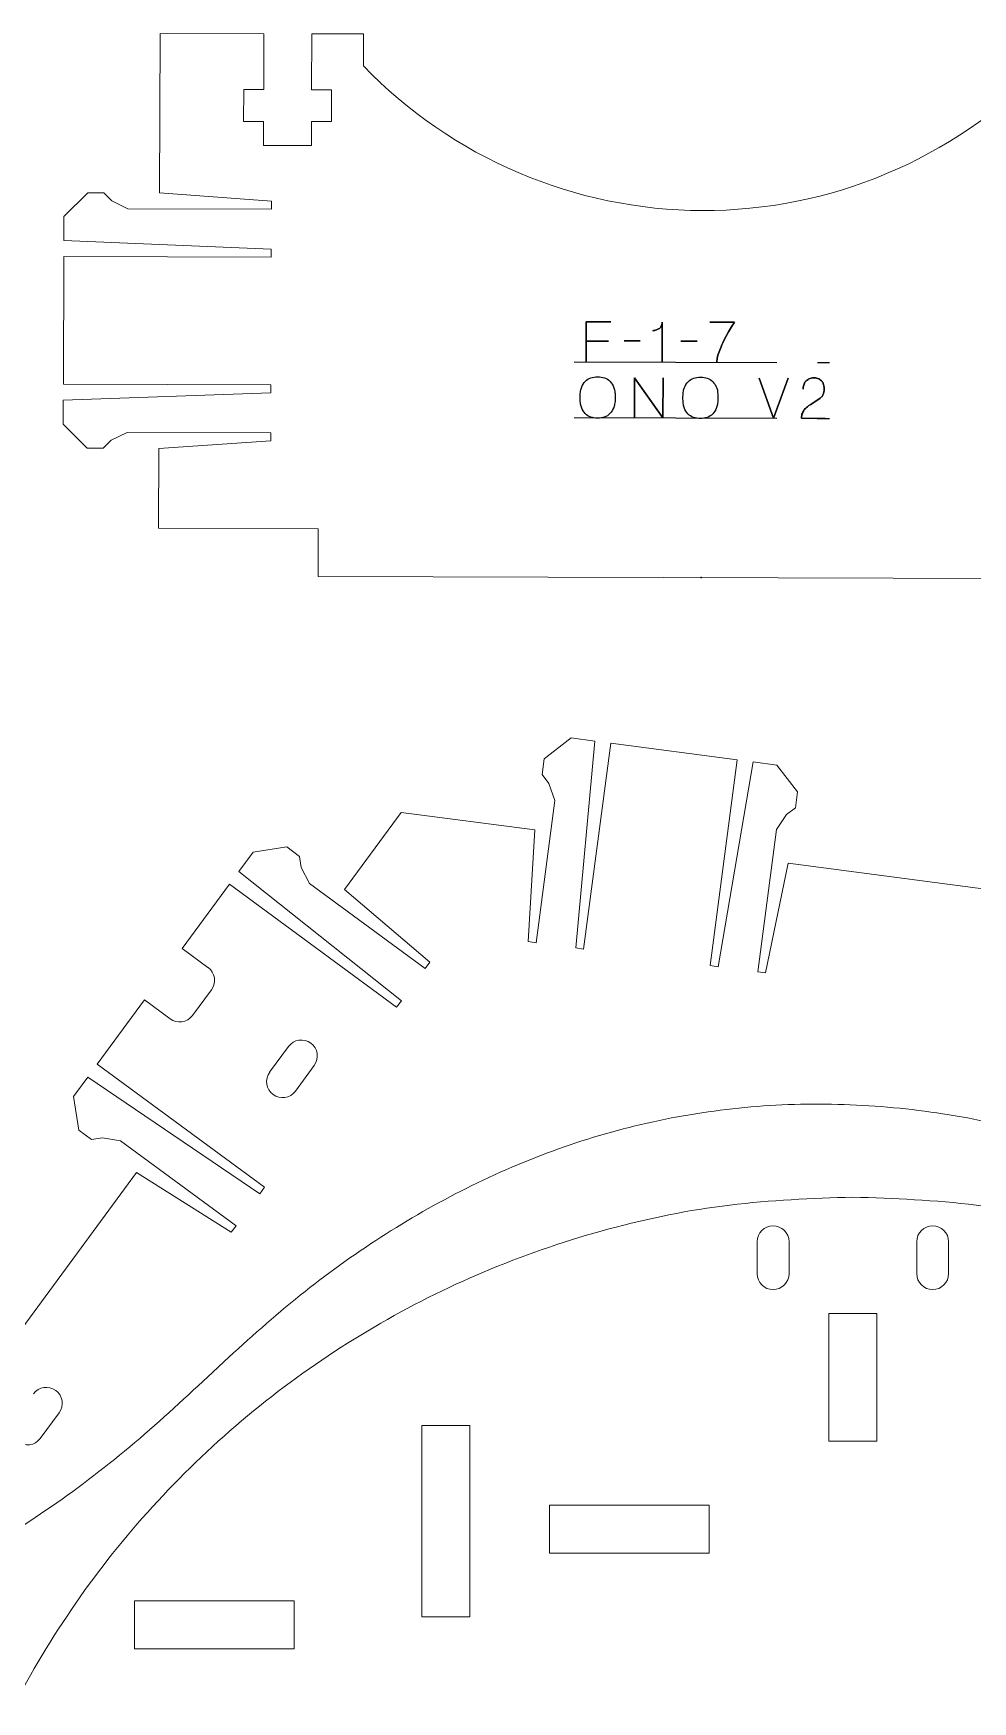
# Model space of a CAD drawing. Header units: millimetres. Extents: x 8 to 591, y 12 to 890.
# Drawn here: x 257.9 to 316.8, y 335 to 439.5 of the extents above; entities that cross this region are included whole.
import ezdxf

# ---------------------------------------------------------------- set-up
doc = ezdxf.new("R2010")
doc.units = ezdxf.units.MM
doc.header["$PDSIZE"] = -1
doc.linetypes.add('CENTERX2', pattern=[20.32, 12.7, -2.54, 2.54, -2.54])

msp = doc.modelspace()

# ---------------------------------------------------------------- linework, layer by layer
at = {"color": 7, "linetype": 'Continuous', "lineweight": 15}
for p, q in [((265.87, 439.47), (265.84, 429.47)), ((272.37, 439.45), (265.87, 439.47)), ((272.37, 439.45), (272.36, 435.95)), ((275.37, 439.44), (275.36, 435.94)), ((275.37, 439.44), (278.62, 439.43)), ((278.62, 439.43), (278.61, 437.43)), ((271.11, 435.95), (271.1, 433.95)), ((271.11, 435.95), (272.36, 435.95)), ((275.36, 435.94), (276.61, 435.94)), ((276.61, 435.94), (276.6, 433.94)), ((271.1, 433.95), (272.35, 433.95)), ((272.35, 433.95), (272.35, 432.45)), ((275.35, 433.94), (275.35, 432.44)), ((275.35, 433.94), (276.6, 433.94)), ((272.35, 432.45), (275.35, 432.44)), ((259.84, 427.99), (261.34, 429.48)), ((261.34, 429.48), (262.34, 429.48)), ((262.34, 429.48), (262.84, 428.98)), ((262.84, 428.98), (263.84, 428.47)), ((272.84, 428.95), (265.84, 429.47)), ((272.84, 428.45), (272.84, 428.95)), ((259.83, 426.49), (259.84, 427.99)), ((263.84, 428.47), (272.84, 428.45)), ((272.83, 425.95), (259.83, 426.49)), ((259.81, 417.49), (259.83, 425.49)), ((259.83, 425.49), (272.83, 425.45)), ((272.83, 425.45), (272.83, 425.95)), ((259.81, 417.49), (272.81, 417.45)), ((272.81, 417.45), (272.81, 416.95)), ((272.81, 416.95), (259.8, 416.49)), ((259.8, 416.49), (259.8, 414.99)), ((259.8, 414.99), (261.3, 413.48)), ((262.3, 413.48), (262.8, 413.98)), ((262.8, 413.98), (263.8, 414.47)), ((263.8, 414.47), (272.8, 414.45)), ((272.8, 413.95), (265.8, 413.47)), ((272.8, 414.45), (272.8, 413.95)), ((261.3, 413.48), (262.3, 413.48)), ((265.8, 413.47), (265.78, 408.47)), ((275.78, 408.44), (265.78, 408.47)), ((275.77, 405.44), (275.78, 408.44)), ((323.77, 405.31), (275.77, 405.44)), ((291.62, 395.33), (289.93, 394.03)), ((293.1, 395.13), (291.62, 395.33)), ((291.91, 382.18), (293.1, 395.13)), ((289.93, 394.03), (289.8, 393.04)), ((294.1, 395), (292.4, 382.11)), ((294.1, 395), (302.03, 393.96)), ((289.8, 393.04), (290.23, 392.48)), ((302.03, 393.96), (300.33, 381.07)), ((300.83, 381), (303.02, 393.83)), ((303.02, 393.83), (304.51, 393.63)), ((304.51, 393.63), (305.8, 391.95)), ((290.23, 392.48), (290.6, 391.42)), ((305.8, 391.95), (305.67, 390.96)), ((290.6, 391.42), (289.43, 382.5)), ((305.67, 390.96), (305.11, 390.53)), ((277.42, 385.84), (280.98, 390.67)), ((289.35, 389.57), (280.98, 390.67)), ((305.11, 390.53), (304.48, 389.6)), ((288.93, 382.57), (289.35, 389.57)), ((304.48, 389.6), (303.31, 380.68)), ((270.81, 386.97), (271.7, 388.18)), ((271.7, 388.18), (273.8, 388.5)), ((273.8, 388.5), (274.6, 387.91)), ((274.6, 387.91), (274.71, 387.21)), ((280.99, 378.87), (270.81, 386.97)), ((274.71, 387.21), (275.22, 386.22)), ((303.8, 380.61), (305.21, 387.49)), ((305.21, 387.49), (367.67, 379.27)), ((267.26, 382.14), (270.22, 386.17)), ((270.22, 386.17), (280.69, 378.47)), ((275.22, 386.22), (282.47, 380.89)), ((282.77, 381.29), (277.42, 385.84)), ((289.43, 382.5), (288.93, 382.57)), ((267.26, 382.14), (268.87, 380.95)), ((292.4, 382.11), (291.91, 382.18)), ((282.47, 380.89), (282.77, 381.29)), ((300.33, 381.07), (300.83, 381)), ((303.31, 380.68), (303.8, 380.61)), ((269.08, 379.56), (267.9, 377.94)), ((261.93, 374.89), (264.89, 378.92)), ((266.5, 377.73), (264.89, 378.92)), ((280.69, 378.47), (280.99, 378.87)), ((272.73, 374.39), (273.92, 376)), ((261.93, 374.89), (272.4, 367.19)), ((274.35, 373.21), (275.53, 374.82)), ((261.34, 374.08), (260.45, 372.87)), ((272.11, 366.78), (261.34, 374.08)), ((260.45, 372.87), (260.77, 370.77)), ((260.77, 370.77), (261.57, 370.18)), ((261.57, 370.18), (262.27, 370.29)), ((262.27, 370.29), (263.38, 370.1)), ((263.38, 370.1), (270.63, 364.77)), ((264.39, 368.11), (249.62, 348.01)), ((270.33, 364.37), (264.39, 368.11)), ((272.4, 367.19), (272.11, 366.78)), ((270.63, 364.77), (270.33, 364.37)), ((303.27, 363.77), (303.27, 361.77)), ((305.27, 361.77), (305.27, 363.77)), ((313.27, 361.77), (313.27, 363.77)), ((315.27, 363.77), (315.27, 361.77)), ((307.77, 359.27), (310.77, 359.27)), ((307.77, 351.27), (307.77, 359.27)), ((310.77, 351.27), (310.77, 359.27)), ((269.15, 355.58), (269.88, 356.27)), ((258.36, 351.45), (259.54, 353.06)), ((285.27, 352.27), (282.27, 352.27)), ((282.27, 352.27), (282.27, 340.27)), ((285.27, 340.27), (285.27, 352.27)), ((310.77, 351.27), (307.77, 351.27)), ((300.27, 347.27), (290.27, 347.27)), ((290.27, 347.27), (290.27, 344.27)), ((300.27, 344.27), (300.27, 347.27)), ((290.27, 344.27), (300.27, 344.27)), ((274.27, 341.27), (264.27, 341.27)), ((264.27, 341.27), (264.27, 338.27)), ((274.27, 338.27), (274.27, 341.27)), ((282.27, 340.27), (285.27, 340.27)), ((264.27, 338.27), (274.27, 338.27))]:
    msp.add_line(p, q, dxfattribs=at)
at = {"color": 7, "linetype": 'CENTERX2'}
for p, q in [((291.81, 418.9), (307.81, 418.85)), ((291.8, 415.4), (307.8, 415.35))]:
    msp.add_line(p, q, dxfattribs=at)
at = {"color": 7, "linetype": 'Continuous', "flags": 128}
for points in [[(292.56, 421.4), (294.11, 421.39), (294.11, 421.39), (292.57, 421.4), (292.57, 421.4), (292.56, 418.9), (292.56, 418.9), (292.57, 421.4)], [(297.33, 421.38), (297.33, 421.31), (297.31, 421.24), (297.29, 421.18), (297.26, 421.12), (297.23, 421.07), (297.19, 421.03), (297.15, 420.99), (297.1, 420.96), (297.05, 420.93), (297.01, 420.91), (296.96, 420.89), (296.91, 420.87), (296.86, 420.86), (296.82, 420.85), (296.78, 420.85), (296.74, 420.84), (296.74, 420.84), (296.78, 420.85), (296.82, 420.85), (296.86, 420.86), (296.91, 420.87), (296.96, 420.89), (297.01, 420.91), (297.05, 420.93), (297.1, 420.96), (297.15, 420.99), (297.19, 421.03), (297.23, 421.07), (297.26, 421.12), (297.29, 421.18), (297.31, 421.24), (297.33, 421.31), (297.33, 421.38), (297.33, 421.38), (297.32, 418.88), (297.32, 418.88), (297.33, 421.38)], [(300.74, 418.87), (300.75, 418.95), (300.76, 419.03), (300.77, 419.11), (300.79, 419.21), (300.82, 419.31), (300.85, 419.41), (300.89, 419.51), (300.93, 419.62), (300.97, 419.73), (301.01, 419.84), (301.06, 419.96), (301.12, 420.08), (301.23, 420.31), (301.35, 420.54), (301.47, 420.77), (301.6, 420.98), (301.66, 421.09), (301.72, 421.19), (301.79, 421.28), (301.85, 421.37), (301.85, 421.37), (300.3, 421.37), (300.3, 421.37), (301.85, 421.37), (301.85, 421.37), (301.79, 421.28), (301.72, 421.19), (301.66, 421.09), (301.6, 420.98), (301.47, 420.77), (301.35, 420.54), (301.23, 420.31), (301.12, 420.08), (301.06, 419.96), (301.01, 419.84), (300.97, 419.73), (300.93, 419.62), (300.89, 419.51), (300.85, 419.41), (300.82, 419.31), (300.79, 419.21), (300.77, 419.11), (300.76, 419.03), (300.75, 418.95), (300.74, 418.87)], [(292.56, 420.18), (293.97, 420.18), (293.97, 420.18), (292.56, 420.18)], [(295.95, 420.2), (294.94, 420.2), (294.94, 420.2), (295.95, 420.2)], [(299.51, 420.19), (298.5, 420.19), (298.5, 420.19), (299.51, 420.19)], [(293.28, 415.36), (293.16, 415.37), (293.05, 415.38), (292.95, 415.4), (292.85, 415.43), (292.75, 415.47), (292.66, 415.52), (292.58, 415.58), (292.5, 415.65), (292.43, 415.73), (292.37, 415.83), (292.31, 415.93), (292.26, 416.05), (292.24, 416.11), (292.23, 416.18), (292.21, 416.25), (292.2, 416.33), (292.19, 416.4), (292.18, 416.49), (292.18, 416.57), (292.18, 416.66), (292.18, 416.66), (292.18, 416.75), (292.18, 416.83), (292.19, 416.91), (292.2, 416.99), (292.21, 417.06), (292.23, 417.14), (292.25, 417.2), (292.27, 417.27), (292.31, 417.39), (292.37, 417.49), (292.43, 417.59), (292.5, 417.67), (292.58, 417.74), (292.67, 417.8), (292.76, 417.85), (292.85, 417.89), (292.96, 417.92), (293.06, 417.94), (293.17, 417.95), (293.28, 417.96), (293.28, 417.96), (293.4, 417.95), (293.5, 417.94), (293.61, 417.92), (293.71, 417.89), (293.81, 417.85), (293.9, 417.8), (293.98, 417.74), (294.06, 417.67), (294.13, 417.58), (294.19, 417.49), (294.25, 417.38), (294.3, 417.26), (294.32, 417.2), (294.33, 417.13), (294.35, 417.06), (294.36, 416.98), (294.37, 416.91), (294.38, 416.83), (294.38, 416.74), (294.38, 416.65), (294.38, 416.65), (294.38, 416.56), (294.37, 416.48), (294.37, 416.4), (294.36, 416.32), (294.34, 416.25), (294.33, 416.18), (294.31, 416.11), (294.29, 416.04), (294.24, 415.93), (294.19, 415.82), (294.13, 415.73), (294.05, 415.65), (293.97, 415.58), (293.89, 415.52), (293.8, 415.47), (293.7, 415.43), (293.6, 415.4), (293.5, 415.38), (293.39, 415.37)], [(293.28, 415.36), (293.16, 415.37), (293.05, 415.38), (292.95, 415.4), (292.85, 415.43), (292.75, 415.47), (292.66, 415.52), (292.58, 415.58), (292.5, 415.65), (292.43, 415.73), (292.37, 415.83), (292.31, 415.93), (292.26, 416.05), (292.24, 416.11), (292.23, 416.18), (292.21, 416.25), (292.2, 416.33), (292.19, 416.4), (292.18, 416.49), (292.18, 416.57), (292.18, 416.66), (292.18, 416.66), (292.18, 416.75), (292.18, 416.83), (292.19, 416.91), (292.2, 416.99), (292.21, 417.06), (292.23, 417.14), (292.25, 417.2), (292.27, 417.27), (292.31, 417.39), (292.37, 417.49), (292.43, 417.59), (292.5, 417.67), (292.58, 417.74), (292.67, 417.8), (292.76, 417.85), (292.85, 417.89), (292.96, 417.92), (293.06, 417.94), (293.17, 417.95), (293.28, 417.96), (293.28, 417.96), (293.4, 417.95), (293.5, 417.94), (293.61, 417.92), (293.71, 417.89), (293.81, 417.85), (293.9, 417.8), (293.98, 417.74), (294.06, 417.67), (294.13, 417.58), (294.19, 417.49), (294.25, 417.38), (294.3, 417.26), (294.32, 417.2), (294.33, 417.13), (294.35, 417.06), (294.36, 416.98), (294.37, 416.91), (294.38, 416.83), (294.38, 416.74), (294.38, 416.65), (294.38, 416.65), (294.38, 416.56), (294.37, 416.48), (294.37, 416.4), (294.36, 416.32), (294.34, 416.25), (294.33, 416.18), (294.31, 416.11), (294.29, 416.04), (294.24, 415.93), (294.19, 415.82), (294.13, 415.73), (294.05, 415.65), (293.97, 415.58), (293.89, 415.52), (293.8, 415.47), (293.7, 415.43), (293.6, 415.4), (293.5, 415.38), (293.39, 415.37), (293.28, 415.36)], [(295.6, 417.89), (297.37, 415.38), (297.37, 415.38), (297.38, 417.88), (297.38, 417.88), (297.37, 415.38), (297.37, 415.38), (295.6, 417.89), (295.6, 417.89), (295.59, 415.39), (295.59, 415.39), (295.6, 417.89)], [(299.72, 415.34), (299.61, 415.35), (299.5, 415.36), (299.39, 415.38), (299.29, 415.41), (299.19, 415.45), (299.1, 415.5), (299.02, 415.56), (298.94, 415.63), (298.87, 415.71), (298.81, 415.81), (298.75, 415.91), (298.71, 416.03), (298.68, 416.1), (298.67, 416.16), (298.65, 416.23), (298.64, 416.31), (298.63, 416.39), (298.63, 416.47), (298.62, 416.55), (298.62, 416.64), (298.62, 416.64), (298.62, 416.73), (298.63, 416.81), (298.63, 416.89), (298.64, 416.97), (298.66, 417.05), (298.67, 417.12), (298.69, 417.18), (298.71, 417.25), (298.76, 417.37), (298.81, 417.47), (298.88, 417.57), (298.95, 417.65), (299.03, 417.72), (299.11, 417.78), (299.2, 417.83), (299.3, 417.87), (299.4, 417.9), (299.5, 417.92), (299.61, 417.94), (299.73, 417.94), (299.73, 417.94), (299.84, 417.94), (299.95, 417.92), (300.05, 417.9), (300.15, 417.87), (300.25, 417.83), (300.34, 417.78), (300.42, 417.72), (300.5, 417.65), (300.57, 417.56), (300.64, 417.47), (300.69, 417.36), (300.74, 417.24), (300.76, 417.18), (300.78, 417.11), (300.79, 417.04), (300.8, 416.97), (300.81, 416.89), (300.82, 416.81), (300.82, 416.72), (300.82, 416.64), (300.82, 416.64), (300.82, 416.55), (300.82, 416.46), (300.81, 416.38), (300.8, 416.3), (300.79, 416.23), (300.77, 416.16), (300.75, 416.09), (300.73, 416.03), (300.69, 415.91), (300.63, 415.8), (300.57, 415.71), (300.5, 415.63), (300.42, 415.56), (300.33, 415.5), (300.24, 415.45), (300.15, 415.41), (300.04, 415.38), (299.94, 415.36), (299.83, 415.35)], [(299.72, 415.34), (299.61, 415.35), (299.5, 415.36), (299.39, 415.38), (299.29, 415.41), (299.19, 415.45), (299.1, 415.5), (299.02, 415.56), (298.94, 415.63), (298.87, 415.71), (298.81, 415.81), (298.75, 415.91), (298.71, 416.03), (298.68, 416.1), (298.67, 416.16), (298.65, 416.23), (298.64, 416.31), (298.63, 416.39), (298.63, 416.47), (298.62, 416.55), (298.62, 416.64), (298.62, 416.64), (298.62, 416.73), (298.63, 416.81), (298.63, 416.89), (298.64, 416.97), (298.66, 417.05), (298.67, 417.12), (298.69, 417.18), (298.71, 417.25), (298.76, 417.37), (298.81, 417.47), (298.88, 417.57), (298.95, 417.65), (299.03, 417.72), (299.11, 417.78), (299.2, 417.83), (299.3, 417.87), (299.4, 417.9), (299.5, 417.92), (299.61, 417.94), (299.73, 417.94), (299.73, 417.94), (299.84, 417.94), (299.95, 417.92), (300.05, 417.9), (300.15, 417.87), (300.25, 417.83), (300.34, 417.78), (300.42, 417.72), (300.5, 417.65), (300.57, 417.56), (300.64, 417.47), (300.69, 417.36), (300.74, 417.24), (300.76, 417.18), (300.78, 417.11), (300.79, 417.04), (300.8, 416.97), (300.81, 416.89), (300.82, 416.81), (300.82, 416.72), (300.82, 416.64), (300.82, 416.64), (300.82, 416.55), (300.82, 416.46), (300.81, 416.38), (300.8, 416.3), (300.79, 416.23), (300.77, 416.16), (300.75, 416.09), (300.73, 416.03), (300.69, 415.91), (300.63, 415.8), (300.57, 415.71), (300.5, 415.63), (300.42, 415.56), (300.33, 415.5), (300.24, 415.45), (300.15, 415.41), (300.04, 415.38), (299.94, 415.36), (299.83, 415.35), (299.72, 415.34)], [(304.3, 415.36), (303.4, 417.87), (303.4, 417.87), (304.3, 415.36), (304.3, 415.36), (305.21, 417.86), (305.21, 417.86), (304.3, 415.36)], [(306.05, 415.36), (306.06, 415.45), (306.07, 415.53), (306.08, 415.61), (306.11, 415.68), (306.13, 415.74), (306.17, 415.8), (306.2, 415.86), (306.24, 415.91), (306.28, 415.96), (306.32, 416), (306.37, 416.04), (306.42, 416.08), (306.52, 416.15), (306.63, 416.22), (306.63, 416.22), (307.23, 416.62), (307.23, 416.62), (307.27, 416.65), (307.31, 416.69), (307.34, 416.72), (307.37, 416.76), (307.41, 416.84), (307.44, 416.92), (307.46, 417), (307.47, 417.09), (307.47, 417.18), (307.47, 417.27), (307.47, 417.27), (307.47, 417.31), (307.46, 417.36), (307.45, 417.41), (307.44, 417.46), (307.42, 417.51), (307.4, 417.57), (307.37, 417.62), (307.34, 417.66), (307.3, 417.71), (307.25, 417.75), (307.2, 417.79), (307.14, 417.82), (307.08, 417.85), (307, 417.87), (306.92, 417.88), (306.84, 417.89), (306.84, 417.89), (306.75, 417.88), (306.66, 417.87), (306.59, 417.85), (306.52, 417.83), (306.46, 417.79), (306.4, 417.75), (306.35, 417.71), (306.31, 417.66), (306.27, 417.61), (306.24, 417.55), (306.21, 417.49), (306.19, 417.43), (306.18, 417.37), (306.16, 417.3), (306.16, 417.24), (306.15, 417.17), (306.15, 417.17), (306.16, 417.24), (306.16, 417.3), (306.18, 417.37), (306.19, 417.43), (306.21, 417.49), (306.24, 417.55), (306.27, 417.61), (306.31, 417.66), (306.35, 417.71), (306.4, 417.75), (306.46, 417.79), (306.52, 417.83), (306.59, 417.85), (306.66, 417.87), (306.75, 417.88), (306.84, 417.89), (306.84, 417.89), (306.92, 417.88), (307, 417.87), (307.08, 417.85), (307.14, 417.82), (307.2, 417.79), (307.25, 417.75), (307.3, 417.71), (307.34, 417.66), (307.37, 417.62), (307.4, 417.57), (307.42, 417.51), (307.44, 417.46), (307.45, 417.41), (307.46, 417.36), (307.47, 417.31), (307.47, 417.27), (307.47, 417.27), (307.47, 417.18), (307.47, 417.09), (307.46, 417), (307.44, 416.92), (307.41, 416.84), (307.37, 416.76), (307.34, 416.72), (307.31, 416.69), (307.27, 416.65), (307.23, 416.62), (307.23, 416.62), (306.63, 416.22), (306.63, 416.22), (306.52, 416.15), (306.42, 416.08), (306.37, 416.04), (306.32, 416), (306.28, 415.96), (306.24, 415.91), (306.2, 415.86), (306.17, 415.8), (306.13, 415.74), (306.11, 415.68), (306.08, 415.61), (306.07, 415.53), (306.06, 415.45), (306.05, 415.36), (306.05, 415.36), (307.54, 415.35), (307.54, 415.35), (306.05, 415.36)]]:
    msp.add_lwpolyline(points, dxfattribs=at)
at = {"color": 7, "linetype": 'Continuous', "lineweight": 15}
for centre, radius, start, end in [((299.92, 457.96), 29.59, 223.9342, 315.7506), ((268.28, 380.15), 1, 323.6898, 53.6898), ((267.09, 378.54), 1, 233.6898, 323.6898), ((274.72, 375.41), 1, 323.6898, 143.6898), ((273.54, 373.8), 1, 143.6898, 323.6898), ((304.27, 363.77), 1, 0, 180), ((314.27, 363.77), 1, 0, 180), ((304.27, 361.77), 1, 180, 0), ((314.27, 361.77), 1, 180, 0), ((258.74, 353.65), 1, 323.6898, 143.6898), ((257.55, 352.04), 1, 143.6898, 323.6898)]:
    msp.add_arc(centre, radius, start, end, dxfattribs=at)
for points, knots in [([(269.88, 356.27), (271.44, 357.69), (274.55, 360.49), (279.63, 364.13), (285.03, 367.24), (290.75, 369.7), (296.74, 371.42), (302.89, 372.35), (309.11, 372.48), (315.34, 371.84), (321.43, 370.49), (327.35, 368.53), (333.06, 366.05), (339.49, 362.62), (346.45, 358.06), (353.75, 352.27), (360.55, 345.94), (366.88, 339.14), (372.76, 331.92), (378.14, 324.32), (383.05, 316.42), (385.81, 310.89), (387.19, 308.12)], [0, 0, 0, 0, 0.0424273, 0.0841846, 0.1254584, 0.167567, 0.2090577, 0.2505302, 0.2922459, 0.333992, 0.3761371, 0.4175569, 0.4592511, 0.5012121, 0.5639417, 0.6263564, 0.6884658, 0.7506403, 0.8131646, 0.8756774, 0.937858, 1, 1, 1, 1]), ([(309.27, 366.57), (306.7, 366.48), (301.54, 366.28), (293.92, 364.72), (286.57, 362.24), (279.6, 358.81), (273.14, 354.51), (267.29, 349.4), (262.16, 343.57), (257.84, 337.12), (254.39, 330.16), (251.89, 322.81), (250.36, 315.2), (249.87, 307.74), (250.24, 300.55), (251.15, 296.03), (251.61, 293.77)], [0, 0, 0, 0, 0.072434, 0.144845, 0.217672, 0.290026, 0.36259, 0.435398, 0.507722, 0.580408, 0.653, 0.725439, 0.798115, 0.870571, 0.935194, 1, 1, 1, 1]), ([(309.27, 366.57), (311.85, 366.48), (317.01, 366.28), (324.62, 364.72), (331.97, 362.24), (338.94, 358.81), (345.41, 354.51), (351.25, 349.4), (356.39, 343.57), (360.71, 337.12), (364.15, 330.16), (366.66, 322.81), (368.19, 315.2), (368.68, 307.74), (368.31, 300.55), (367.4, 296.03), (366.94, 293.77)], [0, 0, 0, 0, 0.072434, 0.144846, 0.217672, 0.290026, 0.362591, 0.435398, 0.507722, 0.580408, 0.653, 0.725439, 0.798115, 0.870571, 0.935194, 1, 1, 1, 1]), ([(269.15, 355.58), (267.55, 354.09), (264.34, 351.11), (259.13, 347.09), (255.41, 344.79), (253.55, 343.64)], [0, 0, 0, 0, 0.333294, 0.667644, 1, 1, 1, 1])]:
    msp.add_open_spline(points, degree=3, knots=knots, dxfattribs=at)
at = {"color": 7, "linetype": 'Continuous'}
msp.add_point((299.77, 405.38), dxfattribs=at)

doc.saveas('drawing.dxf')
